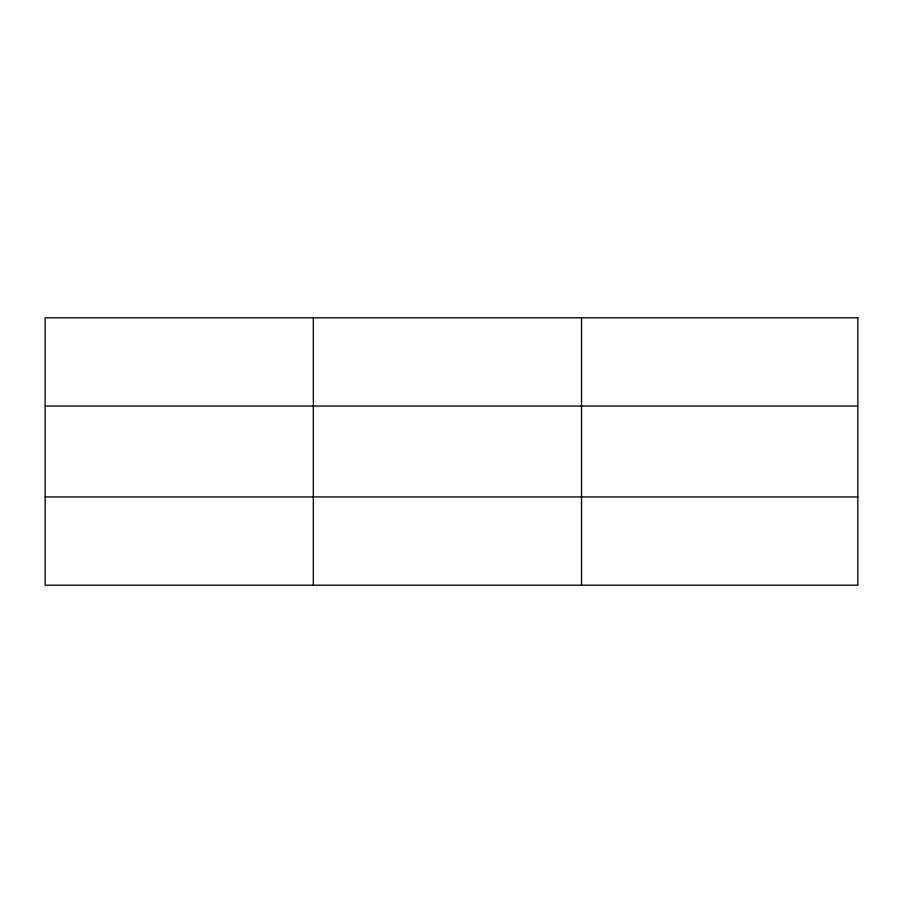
<?xml version="1.0" encoding="UTF-8"?>
<svg xmlns="http://www.w3.org/2000/svg" width="903" height="903" viewBox="0 0 903 903"><rect width="100%" height="100%" fill="white"/><g stroke="black" fill="none" stroke-linecap="round" stroke-linejoin="round"><path stroke-width="1.35" d="M313.341 585.189L313.341 317.811M581.532 585.189L581.532 317.811M45.15 406.045L857.85 406.045M45.15 496.955L857.85 496.955M857.85 317.811L857.85 585.189L45.15 585.189L45.15 317.811L857.85 317.811"/></g></svg>
